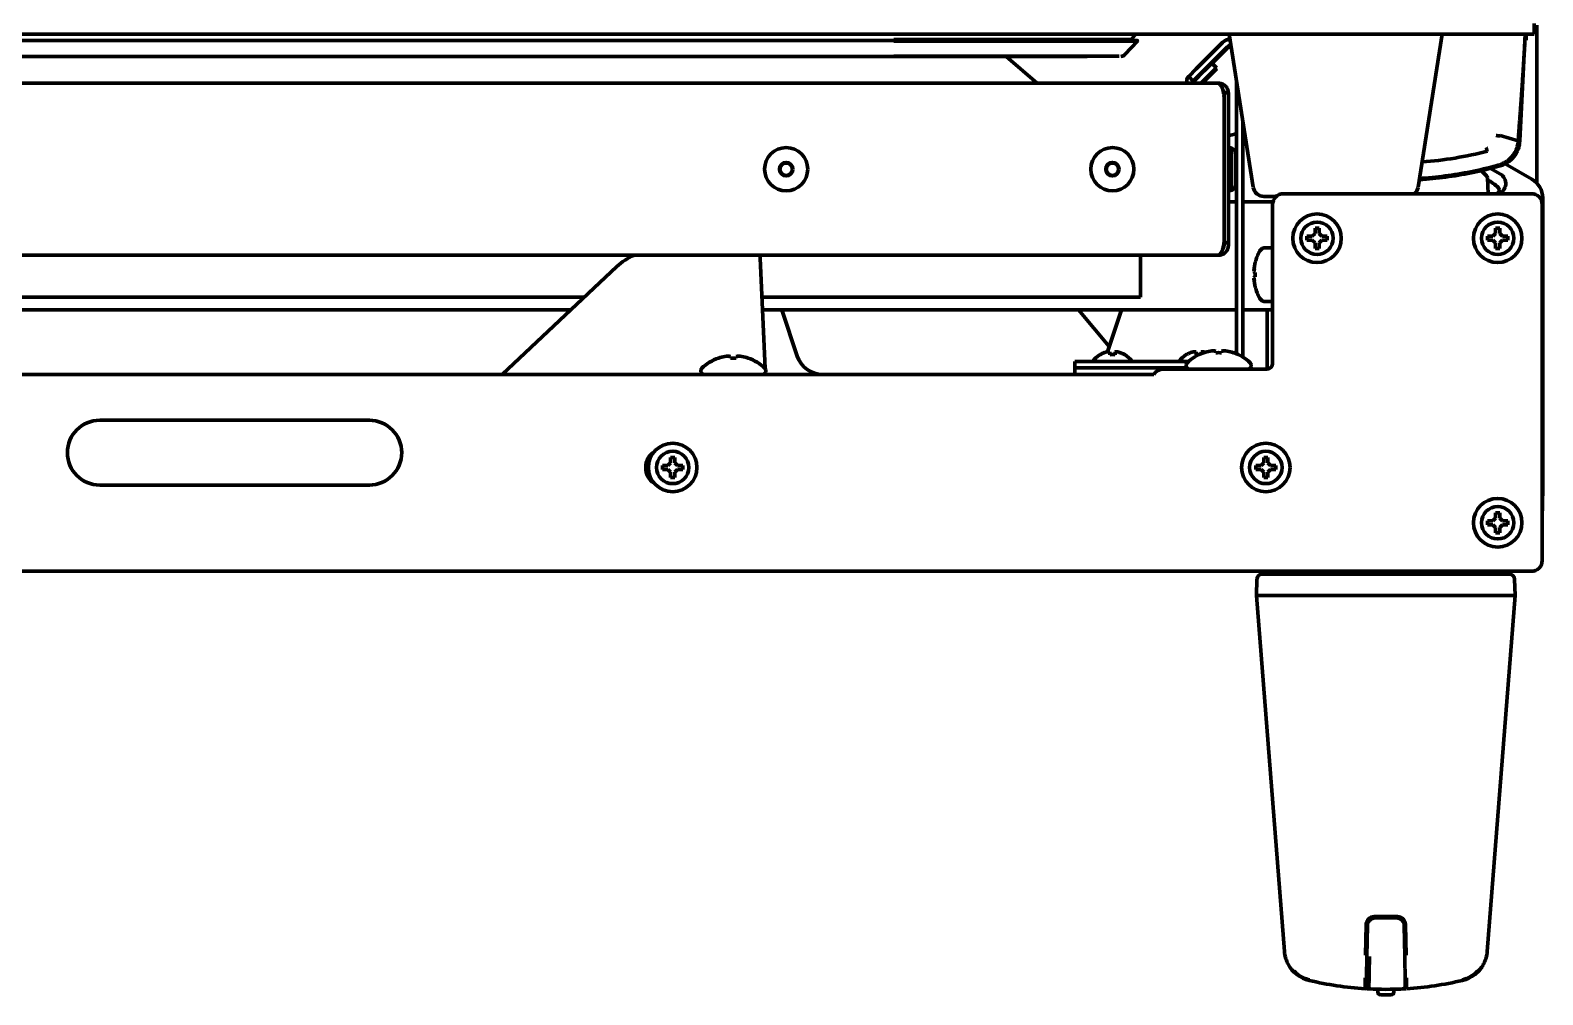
# Model space of a CAD drawing. Header units: inches. Extents: x 904 to 7172, y 213 to 5528.
# Drawn here: x 3408.7 to 3689.2, y 213.3 to 392.1 of the extents above; entities that cross this region are included whole.
import ezdxf

# ---------------------------------------------------------------- set-up
doc = ezdxf.new("R2010")
doc.units = ezdxf.units.IN

msp = doc.modelspace()

# ---------------------------------------------------------------- linework, layer by layer
at = {"linetype": 'Continuous', "lineweight": 70}
for p, q in [((3687.62, 391.34), (3687.62, 393.34)), ((3688.12, 393.04), (3688.12, 363.77)), ((2855.13, 391.34), (3687.62, 391.34)), ((3568.87, 390.21), (2917.37, 390.21)), ((3568.87, 390.35), (3612.94, 390.35)), ((3613.97, 390.21), (3568.87, 390.21)), ((3568.87, 390.04), (3614.04, 390.04)), ((3614.04, 390.04), (3611.73, 387.56)), ((3612.94, 390.35), (3612.9, 390.2)), ((3613.68, 391.34), (3612.94, 390.35)), ((3635.54, 362.96), (3631.04, 391.34)), ((3666.1, 362.96), (3670.59, 391.34)), ((3685.99, 391.34), (3684.96, 371.66)), ((3686.12, 391.34), (3686.12, 391.27)), ((3686.12, 391.27), (3686.12, 390.27)), ((2917.37, 387.24), (3568.87, 387.24)), ((3568.87, 387.29), (3610.67, 387.29)), ((3568.87, 387.24), (3604.74, 387.24)), ((3595.49, 382.26), (3589.74, 387.24)), ((3624.98, 384.93), (3629.86, 389.81)), ((3625.83, 384.08), (3630.71, 388.96)), ((3627.88, 385.93), (3630.71, 388.76)), ((3623.57, 383.52), (3624.98, 384.93)), ((3624.49, 382.6), (3626.43, 384.54)), ((3626.43, 384.54), (3627.85, 385.96)), ((3628.7, 385.11), (3627.28, 383.69)), ((3628.7, 384.91), (3627.28, 383.49)), ((3627.85, 385.96), (3628.7, 385.11)), ((3628.6, 385.01), (3628.7, 384.91)), ((3628.86, 382.26), (2860.38, 382.26)), ((3623.57, 383.52), (3624.42, 382.67)), ((3625.83, 384.08), (3624.42, 382.67)), ((3625.85, 382.26), (3627.28, 383.69)), ((3626.05, 382.26), (3627.28, 383.49)), ((3628.86, 382.26), (3628.94, 382.25)), ((3628.94, 382.25), (3629.06, 382.26)), ((3632.42, 382.67), (3632.42, 332.1)), ((3629.91, 380.96), (3629.91, 380.99)), ((3630.92, 380.46), (3630.12, 380.46)), ((3630.12, 379.82), (3630.12, 353.09)), ((3630.92, 380.46), (3630.92, 379.55)), ((3630.92, 379.55), (3630.92, 352.81)), ((3633.62, 375.09), (3633.62, 331.67)), ((3633.97, 372.87), (3633.62, 372.87)), ((3681.32, 372.54), (3684.66, 371.58)), ((3684.96, 371.65), (3684.95, 371.5)), ((3631.52, 366.32), (3631.52, 369.02)), ((3632.32, 366.32), (3632.32, 369.02)), ((3631.52, 363.62), (3631.52, 366.32)), ((3632.32, 363.62), (3632.32, 366.32)), ((3677.71, 366.18), (3678.82, 365.07)), ((3678.96, 364.74), (3679.12, 361.77)), ((3681.37, 365.41), (3679.53, 366.47)), ((3681.39, 367.02), (3681.62, 367.02)), ((3682.24, 367.33), (3687.22, 364.46)), ((3681.12, 362.27), (3681.12, 362.56)), ((3632.41, 360.27), (3630.92, 360.27)), ((3639.17, 360.27), (3633.61, 360.27)), ((3637.52, 361.27), (3639.49, 361.27)), ((3639.12, 359.77), (3639.12, 330.27)), ((3639.12, 330.27), (3639.12, 359.77)), ((3639.49, 361.27), (3639.8, 361.27)), ((3687.12, 361.77), (3641.12, 361.77)), ((3689.12, 293.77), (3689.12, 359.77)), ((3689.22, 308.17), (3689.22, 360.99)), ((3645.49, 353.14), (3645.49, 353.89)), ((3645.49, 353.89), (3646.49, 353.89)), ((3646.49, 353.89), (3646.99, 354.39)), ((3646.99, 354.39), (3646.99, 355.39)), ((3646.99, 355.39), (3647.74, 355.39)), ((3647.74, 355.39), (3647.74, 354.39)), ((3647.74, 354.39), (3648.24, 353.89)), ((3648.24, 353.89), (3649.24, 353.89)), ((3649.24, 353.89), (3649.24, 353.14)), ((3678.99, 353.14), (3678.99, 353.89)), ((3678.99, 353.89), (3679.99, 353.89)), ((3679.99, 353.89), (3680.49, 354.39)), ((3680.49, 354.39), (3680.49, 355.39)), ((3680.49, 355.39), (3681.24, 355.39)), ((3681.24, 355.39), (3681.24, 354.39)), ((3681.24, 354.39), (3681.74, 353.89)), ((3681.74, 353.89), (3682.74, 353.89)), ((3682.74, 353.89), (3682.74, 353.14)), ((3630.12, 353.07), (3630.12, 352.53)), ((3638.87, 351.77), (3637.82, 351.77)), ((3646.49, 353.14), (3645.49, 353.14)), ((3646.99, 352.64), (3646.49, 353.14)), ((3646.99, 351.64), (3646.99, 352.64)), ((3647.74, 351.64), (3646.99, 351.64)), ((3648.24, 353.14), (3647.74, 352.64)), ((3647.74, 352.64), (3647.74, 351.64)), ((3649.24, 353.14), (3648.24, 353.14)), ((3679.99, 353.14), (3678.99, 353.14)), ((3680.49, 352.64), (3679.99, 353.14)), ((3680.49, 351.64), (3680.49, 352.64)), ((3681.24, 351.64), (3680.49, 351.64)), ((3681.74, 353.14), (3681.24, 352.64)), ((3681.24, 352.64), (3681.24, 351.64)), ((3682.74, 353.14), (3681.74, 353.14)), ((2873.83, 350.38), (3628.86, 350.38)), ((3517.54, 348.28), (3496.26, 328.27)), ((3545.01, 329.37), (3544.12, 349.83)), ((3614.62, 350.38), (3614.62, 344.82)), ((3628.86, 350.38), (3628.94, 350.38)), ((3629.06, 350.38), (3628.9, 350.39)), ((3635.92, 349.07), (3635.91, 349.07)), ((3635.7, 347.54), (3635.67, 347.54)), ((3635.7, 345.99), (3635.67, 345.99)), ((3511.52, 342.62), (2976.73, 342.62)), ((3614.62, 342.62), (3544.42, 342.62)), ((3614.62, 344.82), (3614.62, 342.62)), ((3635.91, 344.47), (3635.92, 344.47)), ((3509, 340.27), (2979.23, 340.27)), ((3632.41, 340.27), (3544.53, 340.27)), ((3548.11, 340.27), (3550.98, 331.68)), ((3603.1, 340.27), (3608.84, 333.42)), ((3608.52, 332.47), (3611.13, 340.27)), ((3639.11, 340.27), (3633.61, 340.27)), ((3637.82, 341.77), (3638.87, 341.77)), ((3638.12, 340.27), (3638.12, 329.27)), ((3536.37, 331.29), (3536.37, 331.31)), ((3538.62, 331.29), (3538.62, 331.61)), ((3539.62, 331.61), (3539.62, 331.29)), ((3541.87, 331.29), (3541.87, 331.31)), ((3607.12, 331.91), (3607.12, 331.95)), ((3611.72, 331.95), (3611.72, 331.91)), ((3623.12, 331.91), (3623.12, 331.95)), ((3626.37, 332.29), (3626.37, 332.31)), ((3628.62, 332.29), (3628.62, 332.61)), ((3629.62, 332.61), (3629.62, 332.29)), ((3631.87, 332.29), (3631.87, 332.31)), ((3633.61, 331.48), (3633.62, 331.67)), ((3617.12, 328.27), (2877.82, 328.27)), ((3533.12, 329.06), (3533.12, 328.77)), ((3545.06, 328.27), (3545.05, 328.51)), ((3545.12, 328.77), (3545.12, 329.06)), ((3602.42, 329.47), (3602.42, 330.67)), ((3602.42, 330.67), (3606.42, 330.67)), ((3602.42, 328.27), (3602.42, 329.47)), ((3602.42, 329.47), (3606.42, 329.47)), ((3606.42, 329.47), (3602.42, 329.47)), ((3623.54, 330.67), (3606.42, 330.67)), ((3623.22, 329.47), (3606.42, 329.47)), ((3623.22, 329.47), (3606.42, 329.47)), ((3638.12, 329.27), (3618.85, 329.27)), ((3623.12, 330.06), (3623.12, 329.77)), ((3635.12, 329.77), (3635.12, 330.06)), ((3471.62, 319.77), (3421.62, 319.77)), ((3524.06, 313.65), (3524.34, 313.81)), ((3525.99, 310.64), (3525.99, 311.39)), ((3525.99, 311.39), (3526.99, 311.39)), ((3526.99, 311.39), (3527.49, 311.89)), ((3527.49, 311.89), (3527.49, 312.89)), ((3527.49, 312.89), (3528.24, 312.89)), ((3528.24, 312.89), (3528.24, 311.89)), ((3528.24, 311.89), (3528.74, 311.39)), ((3528.74, 311.39), (3529.74, 311.39)), ((3529.74, 311.39), (3529.74, 310.64)), ((3635.99, 310.64), (3635.99, 311.39)), ((3635.99, 311.39), (3636.99, 311.39)), ((3636.99, 311.39), (3637.49, 311.89)), ((3637.49, 311.89), (3637.49, 312.89)), ((3637.49, 312.89), (3638.24, 312.89)), ((3638.24, 312.89), (3638.24, 311.89)), ((3638.24, 311.89), (3638.74, 311.39)), ((3638.74, 311.39), (3639.74, 311.39)), ((3639.74, 311.39), (3639.74, 310.64)), ((3526.99, 310.64), (3525.99, 310.64)), ((3527.49, 310.14), (3526.99, 310.64)), ((3527.49, 309.14), (3527.49, 310.14)), ((3528.24, 309.14), (3527.49, 309.14)), ((3528.74, 310.64), (3528.24, 310.14)), ((3528.24, 310.14), (3528.24, 309.14)), ((3529.74, 310.64), (3528.74, 310.64)), ((3636.99, 310.64), (3635.99, 310.64)), ((3637.49, 310.14), (3636.99, 310.64)), ((3637.49, 309.14), (3637.49, 310.14)), ((3638.24, 309.14), (3637.49, 309.14)), ((3638.74, 310.64), (3638.24, 310.14)), ((3638.24, 310.14), (3638.24, 309.14)), ((3639.74, 310.64), (3638.74, 310.64)), ((3421.62, 307.77), (3471.62, 307.77)), ((3689.12, 300.52), (3689.2, 305.35)), ((3678.99, 300.39), (3678.99, 301.14)), ((3678.99, 301.14), (3679.99, 301.14)), ((3679.99, 300.39), (3678.99, 300.39)), ((3679.99, 301.14), (3680.49, 301.64)), ((3680.49, 299.89), (3679.99, 300.39)), ((3680.49, 301.64), (3680.49, 302.64)), ((3680.49, 302.64), (3681.24, 302.64)), ((3681.24, 302.64), (3681.24, 301.64)), ((3681.24, 301.64), (3681.74, 301.14)), ((3681.74, 300.39), (3681.24, 299.89)), ((3681.74, 301.14), (3682.74, 301.14)), ((3682.74, 300.39), (3681.74, 300.39)), ((3682.74, 301.14), (3682.74, 300.39)), ((3680.49, 298.89), (3680.49, 299.89)), ((3681.24, 298.89), (3680.49, 298.89)), ((3681.24, 299.89), (3681.24, 298.89)), ((2854.13, 291.77), (3687.12, 291.77)), ((3639.38, 291.77), (3639.38, 291.27)), ((3680.86, 291.27), (3680.86, 291.77)), ((3636.12, 287.27), (3636.23, 290.3)), ((3659.16, 291.27), (3661.08, 291.27)), ((3684.11, 287.27), (3684.01, 290.3)), ((3636.12, 287.27), (3641.32, 221.29)), ((3659.16, 287.27), (3661.08, 287.27)), ((3678.92, 221.29), (3684.11, 287.27)), ((3662.27, 227.77), (3657.97, 227.77)), ((3658.2, 227.52), (3662.04, 227.52)), ((3656.37, 220.59), (3656.47, 226.29)), ((3656.6, 220.36), (3656.7, 226.04)), ((3663.54, 226.04), (3663.64, 220.36)), ((3663.87, 220.6), (3663.77, 226.29)), ((3656.39, 220.66), (3656.4, 221.9)), ((3656.49, 222.02), (3656.63, 222.26)), ((3663.61, 222.26), (3663.74, 222.02)), ((3663.85, 220.67), (3663.84, 221.9)), ((3663.63, 220.77), (3663.85, 220.77)), ((3656.32, 218.02), (3656.56, 218.02)), ((3658.62, 214.04), (3658.62, 213.78)), ((3661.62, 213.78), (3661.62, 214.04))]:
    msp.add_line(p, q, dxfattribs=at)
for centre, radius in [((3548.92, 366.32), 4), ((3609.42, 366.32), 4), ((3548.92, 366.32), 1.25), ((3548.92, 366.32), 1.15), ((3609.42, 366.32), 1.25), ((3609.42, 366.32), 1.15), ((3647.37, 353.52), 4.5), ((3647.37, 353.52), 3), ((3680.87, 353.52), 4.5), ((3680.87, 353.52), 3), ((3527.87, 311.02), 4.5), ((3637.87, 311.02), 4.5), ((3527.87, 311.02), 3), ((3637.87, 311.02), 3), ((3680.87, 300.77), 4.5), ((3680.87, 300.77), 3)]:
    msp.add_circle(centre, radius, dxfattribs=at)
for centre, radius, start, end in [((3613.97, 390.11), 0.1, 317, 89.999), ((3631.42, 388.25), 2.2, 96.0398, 135), ((3611, 388.24), 1, 270.0004, 317), ((3631.42, 388.25), 1, 92.4771, 135), ((3631.42, 388.05), 1, 90.6694, 135), ((3624.45, 382.63), 1.25, 135, 197.4909), ((3624.45, 382.43), 1.25, 175.4128, 188.0803), ((3624.45, 382.63), 0.05, 135, 315), ((3631.12, 370.11), 0.2, 84.7841, 180), ((3631.02, 369.02), 1.3, 0, 84.7841), ((3630.22, 369.02), 1.3, 0, 57.42), ((3678.46, 364.72), 0.5, 3, 45), ((3630.22, 363.62), 1.3, 302.58, 0), ((3631.12, 362.52), 0.2, 180, 275.2159), ((3631.02, 363.62), 1.3, 275.2159, 0), ((3637.52, 363.27), 2, 189, 270), ((3664.12, 363.27), 2, 311.4087, 351), ((3675.12, 356.82), 8.45, 46.2253, 62.7756), ((3680.62, 362.27), 0.5, 270, 0), ((3680.62, 362.56), 0.5, 0, 46.2253), ((3641.12, 359.77), 2, 90, 180), ((3687.12, 359.77), 2, 0, 90), ((3626.12, 353.09), 4, 346.8963, 0), ((3644.7, 346.77), 9.08, 151.3979, 165.3324), ((3637.82, 350.52), 1.25, 90, 151.3979), ((3638.87, 351.52), 0.25, 0, 90), ((3525.07, 340.27), 11, 113.1931, 133.243), ((3542.62, 349.77), 1.5, 2.5, 24.0387), ((3644.7, 346.77), 8.79, 177.391, 182.609), ((3644.7, 346.77), 9.08, 194.6676, 208.6021), ((3637.82, 343.02), 1.25, 208.6021, 270), ((3638.87, 342.02), 0.25, 270, 0), ((3539.12, 323.32), 8.45, 108.9925, 133.7747), ((3539.12, 323.32), 8.44, 100.6622, 109.0271), ((3539.12, 323.32), 7.99, 86.4122, 93.5878), ((3539.12, 323.32), 8.44, 70.9729, 79.3378), ((3539.12, 323.32), 8.45, 46.2253, 71.0075), ((3555.72, 333.27), 5, 198.4841, 270), ((3609.62, 327.85), 4.8, 121.3727, 144.0199), ((3609.22, 327.85), 4.8, 35.9801, 58.6273), ((3625.62, 327.85), 4.8, 121.3727, 144.0199), ((3629.12, 324.32), 8.45, 108.9925, 133.7747), ((3629.12, 324.32), 8.44, 100.6622, 109.0271), ((3629.12, 324.32), 7.99, 86.4122, 93.5878), ((3629.12, 324.32), 8.44, 70.9729, 79.3378), ((3629.12, 324.32), 8.45, 46.2253, 71.0075), ((3533.62, 329.06), 0.5, 133.7747, 180), ((3533.62, 328.77), 0.5, 180, 270), ((3544.62, 328.77), 0.5, 270, 0), ((3544.62, 329.06), 0.5, 0, 46.2253), ((3618.85, 327.27), 2, 90, 150), ((3623.62, 330.06), 0.5, 133.7747, 180), ((3623.62, 329.77), 0.5, 180, 270), ((3634.62, 329.77), 0.5, 270, 0), ((3634.62, 330.06), 0.5, 0, 46.2253), ((3638.12, 330.27), 1, 270, 0), ((3421.62, 313.77), 6, 90, 270), ((3471.62, 313.77), 6, 270, 90), ((3526.37, 311.02), 3.5, 123.2072, 236.5397), ((3527.87, 311.02), 4.74, 150.636, 157.6805), ((3687.12, 293.77), 2, 270, 0), ((3637.23, 290.27), 1, 90, 178), ((3683.01, 290.27), 1, 2, 90), ((3657.97, 226.27), 1.5, 90, 179), ((3658.2, 226.02), 1.5, 90, 179), ((3662.04, 226.02), 1.5, 1, 90), ((3662.27, 226.27), 1.5, 1, 90), ((3656.06, 222.27), 0.5, 311.5858, 330), ((3664.18, 222.27), 0.5, 210, 228.4142), ((3647.3, 221.76), 6, 207.9207, 256.692), ((3672.94, 221.76), 6, 283.308, 332.0792), ((3647.3, 221.76), 5.88, 224.8126, 256.692), ((3672.94, 221.76), 5.88, 283.308, 315.1874), ((3660.12, 275.97), 61.7, 256.692, 266.4146), ((3660.12, 275.97), 61.7, 266.3066, 268.3989), ((3657, 214.85), 0.5, 179, 266.9974), ((3660.12, 274.27), 60, 266.9974, 273.0026), ((3658.37, 214.04), 0.25, 0, 88.3356), ((3659.12, 213.78), 0.5, 180, 269.0529), ((3660.12, 274.27), 61, 269.0529, 270.9471), ((3661.12, 213.78), 0.5, 270.9471, 0), ((3661.87, 214.04), 0.25, 91.6644, 180), ((3660.12, 275.97), 61.7, 271.6011, 273.4397), ((3663.24, 214.85), 0.5, 273.0026, 1), ((3660.12, 275.97), 61.7, 273.5854, 283.308)]:
    msp.add_arc(centre, radius, start, end, dxfattribs=at)
for centre, major_axis, ratio, start_param, end_param in [((3633.01, 366.87), (-4.24, 4.24), 0.999695, 5.59715, 5.85449), ((3662.12, 432.8), (65.79, 0), 0.992546, 4.784245, 4.971536), ((3680.37, 363.68), (-1.74, 1), 0.996361, 2.402653, 4.712389), ((3680.98, 367.89), (0.273, -0.962), 0.032949, 5.615221, 6.283185), ((3685.22, 360.99), (3.46, 2), 0.999797, 5.759674, 6.806696), ((3644.7, 346.85), (-9.06, 0), 0.993151, 6.033606, 6.20583), ((3644.7, 347.05), (-9.08, 0), 0.544639, 6.109906, 6.183079), ((3644.7, 346.59), (9.08, 0), 0.838671, 2.968314, 3.041486), ((3644.7, 347.43), (-9.06, 0), 0.116841, 0.077355, 0.249579), ((3644.7, 346.11), (9.06, 0), 0.116841, 2.892014, 3.064238), ((3644.7, 346.95), (-9.08, 0), 0.838671, 0.100106, 0.173279), ((3644.7, 346.49), (9.08, 0), 0.544639, 3.241699, 3.314872), ((3644.7, 346.69), (9.06, 0), 0.993151, 3.218948, 3.391172), ((3538.09, 323.32), (0, -8.32), 0.707107, 3.051363, 3.231822), ((3540.15, 323.32), (0, 8.32), 0.707107, 6.192956, 6.373415), ((3628.09, 324.32), (0, -8.32), 0.707107, 3.051363, 3.231822), ((3630.15, 324.32), (0, 8.32), 0.707107, 6.192956, 6.373415), ((3689.15, 308.17), (0, 4), 0.017455, 3.926991, 4.712389)]:
    msp.add_ellipse(centre, major_axis=major_axis, ratio=ratio, start_param=start_param, end_param=end_param, dxfattribs=at)
for points, knots in [([(3685.97, 390.97), (3685.96, 390.9), (3685.95, 390.69), (3685.93, 390.33), (3685.91, 389.91), (3685.88, 389.48), (3685.86, 389.06), (3685.84, 388.64), (3685.81, 388.21), (3685.79, 387.79), (3685.76, 387.37), (3685.73, 386.95), (3685.71, 386.53), (3685.68, 386.11), (3685.66, 385.69), (3685.63, 385.27), (3685.6, 384.86), (3685.58, 384.44), (3685.55, 384.02), (3685.52, 383.61), (3685.49, 383.19), (3685.47, 382.78), (3685.44, 382.32), (3685.4, 381.81), (3685.36, 381.24), (3685.32, 380.65), (3685.28, 380.05), (3685.24, 379.43), (3685.19, 378.79), (3685.14, 378.14), (3685.1, 377.47), (3685.05, 376.79), (3685, 376.1), (3684.95, 375.38), (3684.89, 374.65), (3684.84, 373.91), (3684.78, 373.15), (3684.73, 372.37), (3684.69, 371.85), (3684.67, 371.58)], [0, 0, 0, 0, 0.010568, 0.032543, 0.054482, 0.076384, 0.09825, 0.12008, 0.141874, 0.163632, 0.185353, 0.207039, 0.228688, 0.250301, 0.271878, 0.293419, 0.314923, 0.336392, 0.357824, 0.37922, 0.40058, 0.421904, 0.443192, 0.471856, 0.501338, 0.531639, 0.562758, 0.594695, 0.62745, 0.661023, 0.695414, 0.730624, 0.766651, 0.803497, 0.841161, 0.879644, 0.918944, 0.959063, 1, 1, 1, 1]), ([(3630.01, 380.46), (3630.01, 380.46), (3630.01, 380.48), (3630.01, 380.5), (3630, 380.52), (3630, 380.54), (3630, 380.57), (3629.99, 380.59), (3629.99, 380.61), (3629.98, 380.63), (3629.98, 380.65), (3629.98, 380.67), (3629.97, 380.7), (3629.97, 380.72), (3629.96, 380.74), (3629.96, 380.76), (3629.95, 380.78), (3629.95, 380.8), (3629.94, 380.82), (3629.94, 380.84), (3629.93, 380.87), (3629.93, 380.89), (3629.92, 380.91), (3629.92, 380.93), (3629.91, 380.95), (3629.91, 380.97), (3629.9, 380.99), (3629.9, 381.01), (3629.89, 381.03), (3629.89, 381.05), (3629.88, 381.07), (3629.88, 381.09), (3629.86, 381.16), (3629.82, 381.28), (3629.77, 381.42), (3629.72, 381.56), (3629.66, 381.69), (3629.59, 381.81), (3629.52, 381.91), (3629.44, 382.01), (3629.38, 382.07), (3629.33, 382.1), (3629.31, 382.12), (3629.28, 382.14), (3629.26, 382.15), (3629.23, 382.17), (3629.21, 382.18), (3629.18, 382.19), (3629.16, 382.2), (3629.13, 382.21), (3629.11, 382.22), (3629.08, 382.23), (3629.05, 382.24), (3629.03, 382.24), (3629, 382.25), (3628.97, 382.25), (3628.96, 382.25), (3628.95, 382.25)], [0, 0, 0, 0, 0.007484, 0.014972, 0.022464, 0.029959, 0.037458, 0.044961, 0.052467, 0.059978, 0.067492, 0.075011, 0.082534, 0.09006, 0.097592, 0.105127, 0.112667, 0.120211, 0.12776, 0.135313, 0.142871, 0.150434, 0.158001, 0.165574, 0.173151, 0.180733, 0.188321, 0.195913, 0.20351, 0.211113, 0.218721, 0.226335, 0.233954, 0.295902, 0.356772, 0.416603, 0.475435, 0.53847, 0.601717, 0.665229, 0.729059, 0.746829, 0.764482, 0.782018, 0.79944, 0.816747, 0.833943, 0.851027, 0.868001, 0.884866, 0.901624, 0.918277, 0.934825, 0.951269, 0.967612, 0.983856, 1, 1, 1, 1]), ([(3629.06, 382.26), (3629.09, 382.26), (3629.12, 382.26), (3629.17, 382.26), (3629.2, 382.26), (3629.23, 382.25)], [0, 0, 0, 0, 0.5, 0.5, 1, 1, 1, 1]), ([(3629.23, 382.25), (3629.24, 382.25), (3629.25, 382.25), (3629.27, 382.25), (3629.29, 382.25), (3629.31, 382.25), (3629.33, 382.24), (3629.35, 382.24), (3629.38, 382.24), (3629.4, 382.24), (3629.42, 382.23), (3629.44, 382.23), (3629.46, 382.22), (3629.48, 382.22), (3629.5, 382.22), (3629.53, 382.21), (3629.55, 382.21), (3629.57, 382.2), (3629.59, 382.19), (3629.61, 382.19), (3629.63, 382.18), (3629.66, 382.18), (3629.68, 382.17), (3629.7, 382.16), (3629.72, 382.15), (3629.74, 382.15), (3629.76, 382.14), (3629.79, 382.13), (3629.81, 382.12), (3629.83, 382.11), (3629.85, 382.1), (3629.87, 382.09), (3629.89, 382.08), (3629.91, 382.07), (3629.94, 382.06), (3629.96, 382.05), (3629.98, 382.04), (3630, 382.03), (3630.02, 382.01), (3630.04, 382), (3630.06, 381.99), (3630.08, 381.98), (3630.1, 381.96), (3630.12, 381.95), (3630.14, 381.94), (3630.16, 381.92), (3630.19, 381.91), (3630.21, 381.89), (3630.23, 381.88), (3630.25, 381.86), (3630.26, 381.84), (3630.28, 381.83), (3630.3, 381.81), (3630.32, 381.79), (3630.34, 381.78), (3630.36, 381.76), (3630.38, 381.74), (3630.4, 381.72), (3630.42, 381.7), (3630.44, 381.68), (3630.46, 381.66), (3630.48, 381.63), (3630.51, 381.6), (3630.53, 381.57), (3630.55, 381.54), (3630.58, 381.51), (3630.6, 381.48), (3630.62, 381.45), (3630.64, 381.42), (3630.66, 381.39), (3630.68, 381.36), (3630.7, 381.32), (3630.71, 381.29), (3630.73, 381.25), (3630.75, 381.22), (3630.76, 381.19), (3630.78, 381.15), (3630.79, 381.11), (3630.81, 381.08), (3630.82, 381.04), (3630.83, 381), (3630.84, 380.97), (3630.86, 380.93), (3630.87, 380.89), (3630.87, 380.85), (3630.88, 380.81), (3630.89, 380.78), (3630.9, 380.74), (3630.9, 380.7), (3630.91, 380.66), (3630.91, 380.62), (3630.91, 380.58), (3630.92, 380.54), (3630.92, 380.5), (3630.92, 380.47), (3630.92, 380.46)], [0, 0, 0, 0, 0.00864, 0.01729, 0.02595, 0.034622, 0.043304, 0.051998, 0.060703, 0.069419, 0.078148, 0.086888, 0.095641, 0.104406, 0.113184, 0.121974, 0.130778, 0.139594, 0.148424, 0.157268, 0.166125, 0.174996, 0.183882, 0.192781, 0.201696, 0.210624, 0.219568, 0.228527, 0.237501, 0.24649, 0.255496, 0.264516, 0.273553, 0.282606, 0.291675, 0.300761, 0.309863, 0.318983, 0.328119, 0.337273, 0.346443, 0.355632, 0.364838, 0.374062, 0.383304, 0.392564, 0.401842, 0.41114, 0.420455, 0.42979, 0.439144, 0.448516, 0.457909, 0.46732, 0.476752, 0.486203, 0.495674, 0.505165, 0.514677, 0.524209, 0.537545, 0.550891, 0.564248, 0.577616, 0.590997, 0.604389, 0.617794, 0.631212, 0.644644, 0.658089, 0.671549, 0.685024, 0.698514, 0.71202, 0.725542, 0.73908, 0.752635, 0.766208, 0.779798, 0.793407, 0.807034, 0.820681, 0.834346, 0.848032, 0.861738, 0.875464, 0.889212, 0.902981, 0.916772, 0.930585, 0.944421, 0.95828, 0.972163, 0.986069, 1, 1, 1, 1]), ([(3630.12, 380.46), (3630.12, 380.47), (3630.12, 380.49), (3630.12, 380.52), (3630.11, 380.55), (3630.11, 380.57), (3630.11, 380.6), (3630.1, 380.63), (3630.1, 380.66), (3630.09, 380.69), (3630.08, 380.72), (3630.08, 380.74), (3630.07, 380.77), (3630.06, 380.8), (3630.05, 380.83), (3630.04, 380.85), (3630.03, 380.88), (3630.01, 380.9), (3630, 380.93), (3629.99, 380.95), (3629.97, 380.97), (3629.96, 381), (3629.94, 381.02), (3629.93, 381.04), (3629.91, 381.06), (3629.9, 381.08), (3629.89, 381.09), (3629.89, 381.09)], [0, 0, 0, 0, 0.040737, 0.081457, 0.122164, 0.162864, 0.203564, 0.244267, 0.28498, 0.325708, 0.366457, 0.407232, 0.448039, 0.488883, 0.52977, 0.570704, 0.611692, 0.652739, 0.69385, 0.735031, 0.776286, 0.817622, 0.859043, 0.900555, 0.942162, 0.983871, 1, 1, 1, 1]), ([(3678.74, 370.3), (3678.75, 370.27), (3678.76, 370.24), (3678.77, 370.2), (3678.77, 370.18), (3678.78, 370.15), (3678.78, 370.13), (3678.81, 370.06), (3678.82, 370), (3678.85, 369.89), (3678.88, 369.79), (3678.91, 369.7), (3678.92, 369.66)], [0, 0, 0, 0, 0.125, 0.125, 0.1875, 0.1875, 0.25, 0.25, 0.5, 0.5, 0.75, 1, 1, 1, 1]), ([(3681.32, 372.54), (3681.27, 372.53), (3681.22, 372.53), (3681.14, 372.53), (3681.1, 372.53), (3681.05, 372.53), (3681.02, 372.53), (3681.01, 372.53), (3680.93, 372.53), (3680.87, 372.53), (3680.77, 372.54), (3680.73, 372.54), (3680.68, 372.54), (3680.66, 372.54), (3680.65, 372.54), (3680.64, 372.54), (3680.63, 372.54), (3680.62, 372.55), (3680.61, 372.55)], [0, 0, 0, 0, 0.25, 0.25, 0.375, 0.4375, 0.4375, 0.5, 0.5, 0.75, 0.75, 0.875, 0.9375, 0.9375, 0.953125, 0.953125, 0.96875, 1, 1, 1, 1]), ([(3684.65, 371.41), (3684.65, 371.35), (3684.64, 371.29), (3684.63, 371.17), (3684.62, 371.11), (3684.59, 370.93), (3684.57, 370.81), (3684.49, 370.46), (3684.42, 370.24), (3684.32, 369.99), (3684.31, 369.96), (3684.28, 369.9), (3684.27, 369.87), (3684.23, 369.79), (3684.21, 369.74), (3684.13, 369.57), (3684.08, 369.47), (3683.9, 369.16), (3683.76, 368.96), (3683.54, 368.68), (3683.46, 368.59), (3683.34, 368.46), (3683.3, 368.42), (3683.24, 368.35), (3683.21, 368.33), (3683.17, 368.29), (3683.15, 368.27), (3682.95, 368.08), (3682.76, 367.93), (3682.46, 367.73), (3682.36, 367.66), (3682.21, 367.57), (3682.15, 367.54), (3682.05, 367.49), (3681.99, 367.46), (3681.72, 367.33), (3681.5, 367.24), (3681.26, 367.16)], [0, 0, 0, 0, 0.03125, 0.03125, 0.0625, 0.0625, 0.125, 0.125, 0.25, 0.25, 0.265625, 0.265625, 0.28125, 0.28125, 0.3125, 0.3125, 0.375, 0.375, 0.5, 0.5, 0.5625, 0.5625, 0.59375, 0.59375, 0.609375, 0.609375, 0.625, 0.625, 0.75, 0.75, 0.8125, 0.8125, 0.84375, 0.84375, 0.875, 0.875, 1, 1, 1, 1]), ([(3684.95, 371.5), (3684.95, 371.44), (3684.94, 371.37), (3684.93, 371.24), (3684.92, 371.18), (3684.9, 370.99), (3684.88, 370.86), (3684.8, 370.49), (3684.73, 370.24), (3684.62, 369.97), (3684.61, 369.94), (3684.59, 369.88), (3684.58, 369.85), (3684.54, 369.76), (3684.51, 369.7), (3684.43, 369.52), (3684.37, 369.41), (3684.18, 369.07), (3684.04, 368.86), (3683.8, 368.56), (3683.72, 368.46), (3683.58, 368.32), (3683.54, 368.27), (3683.47, 368.2), (3683.45, 368.18), (3683.4, 368.14), (3683.38, 368.11), (3683.16, 367.92), (3682.96, 367.76), (3682.64, 367.54), (3682.52, 367.47), (3682.38, 367.39), (3682.35, 367.37), (3682.3, 367.34), (3682.21, 367.3), (3682.12, 367.26), (3681.83, 367.12), (3681.58, 367.03), (3681.33, 366.96)], [0, 0, 0, 0, 0.03125, 0.03125, 0.0625, 0.0625, 0.125, 0.125, 0.25, 0.25, 0.265625, 0.265625, 0.28125, 0.28125, 0.3125, 0.3125, 0.375, 0.375, 0.5, 0.5, 0.5625, 0.5625, 0.59375, 0.59375, 0.609375, 0.609375, 0.625, 0.625, 0.75, 0.75, 0.8125, 0.8125, 0.828125, 0.828125, 0.84375, 0.875, 0.875, 1, 1, 1, 1]), ([(3684.66, 371.49), (3684.71, 371.5), (3684.75, 371.52), (3684.82, 371.54), (3684.86, 371.56), (3684.91, 371.58), (3684.93, 371.6), (3684.95, 371.63), (3684.96, 371.64), (3684.96, 371.66)], [0, 0, 0, 0, 0.25, 0.25, 0.5, 0.5, 0.75, 0.75, 1, 1, 1, 1]), ([(3684.66, 371.49), (3684.66, 371.5), (3684.66, 371.52), (3684.66, 371.53), (3684.66, 371.55), (3684.67, 371.56), (3684.67, 371.57), (3684.67, 371.58), (3684.66, 371.58), (3684.66, 371.58)], [0, 0, 0, 0, 0.237746, 0.498959, 0.599315, 0.699436, 0.799484, 0.899619, 1, 1, 1, 1]), ([(3681.25, 366.93), (3679.69, 366.49), (3678.12, 366.1), (3674.96, 365.44), (3671.79, 364.88), (3668.59, 364.55), (3666.78, 364.42), (3666.57, 364.41), (3666.37, 364.4)], [0, 0, 0, 0, 0.319706, 0.319706, 0.639412, 0.959118, 0.959118, 1, 1, 1, 1]), ([(3681.17, 367.13), (3679.61, 366.69), (3678.04, 366.3), (3674.89, 365.64), (3671.73, 365.09), (3668.53, 364.76), (3666.75, 364.63), (3666.57, 364.62), (3666.4, 364.61)], [0, 0, 0, 0, 0.32153, 0.32153, 0.643061, 0.964591, 0.964591, 1, 1, 1, 1]), ([(3681.33, 366.96), (3681.32, 366.95), (3681.3, 366.95), (3681.28, 366.94), (3681.26, 366.94), (3681.25, 366.93)], [0, 0, 0, 0, 0.481104, 0.481104, 1, 1, 1, 1]), ([(3628.95, 350.38), (3628.95, 350.38), (3628.96, 350.38), (3628.98, 350.39), (3628.99, 350.39), (3629, 350.39), (3629.02, 350.39), (3629.03, 350.39), (3629.04, 350.4), (3629.06, 350.4), (3629.07, 350.4), (3629.09, 350.41), (3629.1, 350.41), (3629.11, 350.41), (3629.13, 350.42), (3629.14, 350.42), (3629.15, 350.43), (3629.17, 350.43), (3629.18, 350.44), (3629.19, 350.45), (3629.2, 350.45), (3629.22, 350.46), (3629.23, 350.47), (3629.24, 350.47), (3629.26, 350.48), (3629.27, 350.49), (3629.28, 350.5), (3629.29, 350.5), (3629.31, 350.51), (3629.32, 350.52), (3629.33, 350.53), (3629.34, 350.54), (3629.38, 350.57), (3629.44, 350.63), (3629.52, 350.72), (3629.59, 350.83), (3629.66, 350.95), (3629.72, 351.07), (3629.77, 351.21), (3629.82, 351.36), (3629.86, 351.48), (3629.88, 351.56), (3629.89, 351.6), (3629.9, 351.64), (3629.91, 351.68), (3629.92, 351.72), (3629.93, 351.76), (3629.94, 351.8), (3629.95, 351.84), (3629.96, 351.89), (3629.97, 351.93), (3629.98, 351.97), (3629.98, 352.01), (3629.99, 352.05), (3630, 352.09), (3630.01, 352.14), (3630.01, 352.16), (3630.01, 352.18)], [0, 0, 0, 0, 0.008318, 0.016663, 0.025033, 0.033431, 0.041855, 0.050306, 0.058784, 0.067289, 0.075822, 0.084383, 0.092972, 0.101589, 0.110234, 0.118908, 0.12761, 0.136341, 0.145102, 0.153891, 0.16271, 0.171559, 0.180437, 0.189346, 0.198284, 0.207253, 0.216253, 0.225283, 0.234343, 0.243435, 0.252558, 0.261712, 0.270898, 0.334721, 0.398233, 0.461488, 0.524538, 0.583363, 0.643194, 0.704072, 0.766035, 0.780791, 0.795527, 0.810243, 0.82494, 0.839619, 0.85428, 0.868923, 0.883549, 0.898159, 0.912752, 0.92733, 0.941892, 0.95644, 0.970973, 0.985493, 1, 1, 1, 1]), ([(3630.92, 352.18), (3630.92, 352.17), (3630.92, 352.16), (3630.92, 352.14), (3630.92, 352.11), (3630.92, 352.09), (3630.92, 352.07), (3630.91, 352.05), (3630.91, 352.03), (3630.91, 352.01), (3630.91, 351.99), (3630.91, 351.97), (3630.9, 351.95), (3630.9, 351.92), (3630.9, 351.9), (3630.89, 351.88), (3630.89, 351.86), (3630.89, 351.84), (3630.88, 351.82), (3630.88, 351.8), (3630.87, 351.78), (3630.87, 351.76), (3630.86, 351.74), (3630.86, 351.72), (3630.85, 351.7), (3630.85, 351.68), (3630.84, 351.66), (3630.84, 351.64), (3630.83, 351.62), (3630.82, 351.6), (3630.82, 351.58), (3630.81, 351.56), (3630.8, 351.54), (3630.79, 351.52), (3630.79, 351.5), (3630.78, 351.48), (3630.77, 351.47), (3630.76, 351.45), (3630.75, 351.43), (3630.75, 351.41), (3630.74, 351.39), (3630.73, 351.37), (3630.72, 351.36), (3630.71, 351.34), (3630.7, 351.32), (3630.69, 351.3), (3630.68, 351.28), (3630.67, 351.27), (3630.66, 351.25), (3630.65, 351.23), (3630.64, 351.22), (3630.63, 351.2), (3630.62, 351.18), (3630.61, 351.17), (3630.6, 351.15), (3630.58, 351.13), (3630.57, 351.12), (3630.56, 351.1), (3630.55, 351.09), (3630.54, 351.07), (3630.52, 351.05), (3630.51, 351.04), (3630.5, 351.02), (3630.49, 351.01), (3630.47, 350.99), (3630.46, 350.98), (3630.45, 350.96), (3630.43, 350.94), (3630.4, 350.92), (3630.37, 350.88), (3630.33, 350.85), (3630.29, 350.82), (3630.26, 350.79), (3630.22, 350.76), (3630.18, 350.73), (3630.15, 350.7), (3630.11, 350.67), (3630.07, 350.65), (3630.03, 350.63), (3629.99, 350.6), (3629.95, 350.58), (3629.91, 350.56), (3629.87, 350.54), (3629.83, 350.53), (3629.79, 350.51), (3629.75, 350.49), (3629.71, 350.48), (3629.67, 350.46), (3629.63, 350.45), (3629.59, 350.44), (3629.55, 350.43), (3629.51, 350.42), (3629.47, 350.41), (3629.43, 350.41), (3629.39, 350.4), (3629.35, 350.39), (3629.31, 350.39), (3629.27, 350.38), (3629.24, 350.38), (3629.23, 350.38)], [0, 0, 0, 0, 0.007389, 0.014772, 0.022148, 0.029517, 0.036879, 0.044235, 0.051584, 0.058927, 0.066263, 0.073593, 0.080917, 0.088234, 0.095545, 0.102851, 0.11015, 0.117443, 0.12473, 0.132011, 0.139286, 0.146556, 0.15382, 0.161078, 0.16833, 0.175578, 0.182819, 0.190055, 0.197286, 0.204512, 0.211732, 0.218948, 0.226158, 0.233363, 0.240563, 0.247758, 0.254949, 0.262134, 0.269315, 0.276492, 0.283663, 0.29083, 0.297993, 0.305151, 0.312305, 0.319455, 0.326601, 0.333742, 0.340879, 0.348012, 0.355142, 0.362267, 0.369389, 0.376507, 0.383621, 0.390731, 0.397838, 0.404942, 0.412042, 0.419138, 0.426232, 0.433322, 0.440409, 0.447493, 0.454573, 0.461651, 0.468726, 0.475798, 0.493613, 0.511357, 0.529031, 0.546636, 0.564173, 0.581643, 0.599048, 0.616388, 0.633665, 0.650879, 0.668031, 0.685123, 0.702157, 0.719132, 0.73605, 0.752913, 0.769721, 0.786476, 0.803179, 0.819831, 0.836433, 0.852987, 0.869493, 0.885954, 0.90237, 0.918742, 0.935073, 0.951363, 0.967613, 0.983825, 1, 1, 1, 1]), ([(3629.89, 351.54), (3629.89, 351.54), (3629.9, 351.55), (3629.9, 351.56), (3629.91, 351.57), (3629.92, 351.58), (3629.93, 351.59), (3629.94, 351.6), (3629.94, 351.62), (3629.95, 351.63), (3629.96, 351.64), (3629.97, 351.65), (3629.97, 351.66), (3629.98, 351.67), (3629.99, 351.68), (3629.99, 351.7), (3630, 351.71), (3630.01, 351.72), (3630.01, 351.73), (3630.02, 351.75), (3630.03, 351.76), (3630.03, 351.77), (3630.04, 351.78), (3630.04, 351.8), (3630.05, 351.81), (3630.05, 351.82), (3630.06, 351.84), (3630.06, 351.85), (3630.07, 351.86), (3630.07, 351.88), (3630.08, 351.89), (3630.08, 351.9), (3630.08, 351.92), (3630.09, 351.93), (3630.09, 351.95), (3630.09, 351.96), (3630.1, 351.97), (3630.1, 351.99), (3630.1, 352), (3630.11, 352.02), (3630.11, 352.03), (3630.11, 352.05), (3630.11, 352.06), (3630.11, 352.08), (3630.11, 352.09), (3630.12, 352.1), (3630.12, 352.12), (3630.12, 352.13), (3630.12, 352.15), (3630.12, 352.16), (3630.12, 352.17), (3630.12, 352.18)], [0, 0, 0, 0, 0.016179, 0.037049, 0.057892, 0.07871, 0.099503, 0.120273, 0.141018, 0.161741, 0.182442, 0.203122, 0.22378, 0.244419, 0.265037, 0.285637, 0.306219, 0.326783, 0.347331, 0.367862, 0.388378, 0.408878, 0.429365, 0.449838, 0.470299, 0.490747, 0.511183, 0.531609, 0.552025, 0.572431, 0.592829, 0.613219, 0.633601, 0.653976, 0.674346, 0.69471, 0.715069, 0.735425, 0.755777, 0.776127, 0.796474, 0.816821, 0.837167, 0.857513, 0.877861, 0.898209, 0.91856, 0.938914, 0.959271, 0.979633, 1, 1, 1, 1]), ([(3629.06, 350.38), (3629.09, 350.38), (3629.11, 350.38), (3629.17, 350.38), (3629.2, 350.38), (3629.23, 350.38)], [0, 0, 0, 0, 0.5, 0.5, 1, 1, 1, 1]), ([(3608.92, 331.91), (3608.92, 332.04), (3608.92, 332.15), (3608.92, 332.28), (3608.92, 332.32), (3608.92, 332.4), (3608.92, 332.43), (3608.92, 332.46)], [0, 0, 0, 0, 0.5, 0.5, 0.75, 0.75, 1, 1, 1, 1]), ([(3611.72, 331.91), (3611.52, 332.04), (3611.31, 332.15), (3610.98, 332.28), (3610.87, 332.32), (3610.65, 332.4), (3610.53, 332.43), (3610.42, 332.46)], [0, 0, 0, 0, 0.5, 0.5, 0.75, 0.75, 1, 1, 1, 1]), ([(3624.92, 331.91), (3624.92, 332.04), (3624.92, 332.15), (3624.92, 332.28), (3624.92, 332.32), (3624.92, 332.4), (3624.92, 332.43), (3624.92, 332.46)], [0, 0, 0, 0, 0.5, 0.5, 0.75, 0.75, 1, 1, 1, 1]), ([(3625.47, 331.95), (3625.45, 331.95), (3625.27, 331.95), (3625.09, 331.94), (3624.92, 331.91)], [0, 0, 0, 0, 0.096938, 1, 1, 1, 1]), ([(3637.23, 291.27), (3637.23, 291.27), (3637.26, 291.27), (3637.39, 291.27), (3637.59, 291.27), (3637.91, 291.27), (3638.3, 291.27), (3638.53, 291.27), (3638.92, 291.27), (3639.09, 291.27), (3639.28, 291.27), (3639.35, 291.27), (3639.39, 291.27), (3639.51, 291.27), (3639.59, 291.27), (3639.84, 291.27), (3640.01, 291.27), (3640.28, 291.27), (3640.37, 291.27), (3640.56, 291.27), (3640.65, 291.27), (3641.14, 291.27), (3641.56, 291.27), (3642.46, 291.27), (3642.93, 291.27), (3643.69, 291.27), (3643.95, 291.27), (3644.35, 291.27), (3644.48, 291.27), (3644.69, 291.27), (3644.76, 291.27), (3644.9, 291.27), (3644.97, 291.27), (3645.6, 291.27), (3646.18, 291.27), (3647.38, 291.27), (3648, 291.27), (3648.96, 291.27), (3649.28, 291.27), (3649.78, 291.27), (3649.95, 291.27), (3650.28, 291.27), (3650.45, 291.27), (3651.3, 291.27), (3651.98, 291.27), (3653.37, 291.27), (3654.78, 291.27), (3656.23, 291.27), (3657.05, 291.27), (3657.14, 291.27), (3657.33, 291.27), (3657.6, 291.27), (3657.88, 291.27), (3658.43, 291.27), (3658.79, 291.27), (3659.16, 291.27)], [0, 0, 0, 0, 0.0625, 0.0625, 0.125, 0.1875, 0.1875, 0.25, 0.25, 0.28125, 0.289063, 0.289063, 0.296875, 0.296875, 0.3125, 0.3125, 0.34375, 0.34375, 0.359375, 0.359375, 0.375, 0.375, 0.4375, 0.4375, 0.5, 0.5, 0.53125, 0.53125, 0.546875, 0.546875, 0.554687, 0.554687, 0.5625, 0.5625, 0.625, 0.625, 0.6875, 0.6875, 0.71875, 0.71875, 0.734375, 0.734375, 0.75, 0.75, 0.8125, 0.8125, 0.875, 0.9375, 0.9375, 0.945312, 0.945312, 0.953125, 0.96875, 0.96875, 1, 1, 1, 1]), ([(3661.08, 291.27), (3661.26, 291.27), (3661.44, 291.27), (3661.81, 291.27), (3662, 291.27), (3662.54, 291.27), (3662.91, 291.27), (3664, 291.27), (3664.72, 291.27), (3666.14, 291.27), (3666.85, 291.27), (3667.89, 291.27), (3668.24, 291.27), (3668.67, 291.27), (3668.76, 291.27), (3668.93, 291.27), (3669.02, 291.27), (3669.27, 291.27), (3669.44, 291.27), (3670.29, 291.27), (3670.95, 291.27), (3671.91, 291.27), (3672.23, 291.27), (3672.7, 291.27), (3672.85, 291.27), (3673.16, 291.27), (3673.32, 291.27), (3674.07, 291.27), (3674.65, 291.27), (3675.76, 291.27), (3676.29, 291.27), (3677.05, 291.27), (3677.29, 291.27), (3677.65, 291.27), (3677.77, 291.27), (3677.95, 291.27), (3678, 291.27), (3678.12, 291.27), (3678.18, 291.27), (3678.68, 291.27), (3679.1, 291.27), (3679.88, 291.27), (3680.23, 291.27), (3680.72, 291.27), (3680.88, 291.27), (3681.1, 291.27), (3681.17, 291.27), (3681.31, 291.27), (3681.38, 291.27), (3681.71, 291.27), (3681.94, 291.27), (3682.33, 291.27), (3682.49, 291.27), (3682.75, 291.27), (3682.84, 291.27), (3682.92, 291.27), (3682.93, 291.27), (3682.94, 291.27), (3682.95, 291.27), (3682.97, 291.27), (3682.98, 291.27), (3683, 291.27), (3683.01, 291.27), (3683.01, 291.27)], [0, 0, 0, 0, 0.015634, 0.015634, 0.031268, 0.031268, 0.062535, 0.062535, 0.125071, 0.125071, 0.187606, 0.187606, 0.218874, 0.218874, 0.226691, 0.226691, 0.234508, 0.234508, 0.250141, 0.250141, 0.312677, 0.312677, 0.343944, 0.343944, 0.359578, 0.359578, 0.375212, 0.375212, 0.437747, 0.437747, 0.500283, 0.500283, 0.53155, 0.53155, 0.547184, 0.547184, 0.555001, 0.555001, 0.562818, 0.562818, 0.625353, 0.625353, 0.687889, 0.687889, 0.719156, 0.719156, 0.73479, 0.73479, 0.750424, 0.750424, 0.812959, 0.812959, 0.875495, 0.875495, 0.93803, 0.93803, 0.945847, 0.945847, 0.953664, 0.953664, 0.969298, 0.969298, 1, 1, 1, 1]), ([(3661.08, 287.27), (3664.17, 287.27), (3670.28, 287.27), (3677.9, 287.27), (3682.94, 287.27), (3684.11, 287.27), (3684.11, 287.27)], [0, 0, 0, 0, 0.250017, 0.500034, 0.75005, 1, 1, 1, 1]), ([(3641.32, 221.29), (3641.32, 221.17), (3641.34, 221.06), (3641.37, 220.83), (3641.39, 220.71), (3641.43, 220.49), (3641.46, 220.37), (3641.52, 220.16), (3641.55, 220.05), (3641.61, 219.85), (3641.64, 219.75), (3641.72, 219.56), (3641.75, 219.47), (3641.82, 219.3), (3641.86, 219.23), (3641.93, 219.08), (3641.96, 219.01), (3642, 218.95)], [0, 0, 0, 0, 0.125, 0.125, 0.25, 0.25, 0.375, 0.375, 0.5, 0.5, 0.625, 0.625, 0.75, 0.75, 0.875, 0.875, 1, 1, 1, 1]), ([(3656.5, 214.86), (3656.5, 214.86), (3656.5, 214.86), (3656.5, 214.87), (3656.5, 214.88), (3656.5, 214.92), (3656.5, 214.96), (3656.51, 215.05), (3656.51, 215.1), (3656.51, 215.19), (3656.51, 215.2), (3656.51, 215.24), (3656.51, 215.3), (3656.51, 215.39), (3656.51, 215.48), (3656.51, 215.55), (3656.51, 215.57), (3656.52, 215.62), (3656.52, 215.65), (3656.52, 215.77), (3656.52, 215.87), (3656.52, 216.09), (3656.53, 216.21), (3656.53, 216.45), (3656.53, 216.58), (3656.54, 216.77), (3656.54, 216.84), (3656.54, 216.94), (3656.54, 216.98), (3656.54, 217.04), (3656.54, 217.08), (3656.54, 217.25), (3656.55, 217.39), (3656.55, 217.68), (3656.56, 217.98), (3656.56, 218.28), (3656.57, 218.48), (3656.57, 218.52), (3656.57, 218.59), (3656.57, 218.63), (3656.57, 218.75), (3656.57, 218.83), (3656.58, 219.07), (3656.58, 219.39), (3656.59, 219.71), (3656.59, 220.03), (3656.6, 220.2), (3656.6, 220.36)], [0, 0, 0, 0, 0.028877, 0.028877, 0.060204, 0.060204, 0.122857, 0.122857, 0.18551, 0.18551, 0.201173, 0.201173, 0.216837, 0.248163, 0.27949, 0.27949, 0.295153, 0.295153, 0.310816, 0.310816, 0.373469, 0.373469, 0.436122, 0.436122, 0.498775, 0.498775, 0.530102, 0.530102, 0.545765, 0.545765, 0.561428, 0.561428, 0.624082, 0.624082, 0.686735, 0.749388, 0.749388, 0.765051, 0.765051, 0.780714, 0.780714, 0.812041, 0.812041, 0.874694, 0.937347, 0.937347, 1, 1, 1, 1]), ([(3656.98, 214.35), (3656.98, 214.35), (3656.98, 214.35), (3656.98, 214.35), (3656.98, 214.36), (3656.98, 214.36), (3656.98, 214.37), (3656.98, 214.38), (3656.98, 214.38), (3656.98, 214.42), (3656.98, 214.45), (3656.98, 214.55), (3656.98, 214.61), (3656.98, 214.7), (3656.98, 214.72), (3656.98, 214.75), (3656.98, 214.77), (3656.99, 214.83), (3656.99, 214.88), (3656.99, 215.01), (3656.99, 215.11), (3656.99, 215.24), (3657, 215.27), (3657, 215.33), (3657, 215.41), (3657, 215.5), (3657, 215.68), (3657.01, 215.8), (3657.01, 216.06), (3657.01, 216.2), (3657.02, 216.41), (3657.02, 216.49), (3657.02, 216.63), (3657.02, 216.71), (3657.03, 216.94), (3657.03, 217.09), (3657.04, 217.41), (3657.04, 217.73), (3657.05, 218.07), (3657.06, 218.28), (3657.06, 218.32), (3657.06, 218.41), (3657.06, 218.45), (3657.06, 218.58), (3657.06, 218.67), (3657.07, 218.93), (3657.08, 219.28), (3657.08, 219.64), (3657.09, 219.9), (3657.09, 219.99), (3657.09, 220.13), (3657.09, 220.19), (3657.1, 220.27), (3657.1, 220.31), (3657.1, 220.33), (3657.1, 220.34), (3657.1, 220.35)], [0, 0, 0, 0, 0.013713, 0.013713, 0.029368, 0.029368, 0.045023, 0.045023, 0.060679, 0.060679, 0.1233, 0.1233, 0.185922, 0.185922, 0.201577, 0.201577, 0.217232, 0.217232, 0.248543, 0.248543, 0.311164, 0.311164, 0.32682, 0.32682, 0.342475, 0.373786, 0.373786, 0.436407, 0.436407, 0.499029, 0.499029, 0.530339, 0.530339, 0.56165, 0.56165, 0.624272, 0.624272, 0.686893, 0.749514, 0.749514, 0.76517, 0.76517, 0.780825, 0.780825, 0.812136, 0.812136, 0.874757, 0.937379, 0.937379, 0.968689, 0.968689, 0.984345, 0.992172, 0.996086, 0.996086, 1, 1, 1, 1]), ([(3663.64, 220.36), (3663.64, 220.2), (3663.64, 220.03), (3663.65, 219.79), (3663.65, 219.71), (3663.65, 219.55), (3663.65, 219.46), (3663.66, 219.22), (3663.66, 219.06), (3663.67, 218.75), (3663.67, 218.43), (3663.68, 218.13), (3663.68, 217.83), (3663.69, 217.68), (3663.69, 217.5), (3663.69, 217.47), (3663.69, 217.39), (3663.69, 217.29), (3663.69, 217.18), (3663.7, 216.97), (3663.7, 216.84), (3663.7, 216.64), (3663.71, 216.58), (3663.71, 216.45), (3663.71, 216.39), (3663.71, 216.21), (3663.71, 216.09), (3663.72, 215.87), (3663.72, 215.76), (3663.72, 215.62), (3663.72, 215.57), (3663.72, 215.5), (3663.72, 215.48), (3663.73, 215.44), (3663.73, 215.41), (3663.73, 215.31), (3663.73, 215.24), (3663.73, 215.11), (3663.73, 215.05), (3663.73, 214.98), (3663.73, 214.96), (3663.73, 214.93), (3663.73, 214.92), (3663.73, 214.91), (3663.73, 214.9), (3663.73, 214.87), (3663.74, 214.86), (3663.74, 214.86)], [0, 0, 0, 0, 0.062547, 0.062547, 0.09382, 0.09382, 0.125093, 0.125093, 0.18764, 0.18764, 0.250186, 0.312733, 0.312733, 0.375279, 0.375279, 0.390916, 0.390916, 0.406553, 0.437826, 0.437826, 0.500373, 0.500373, 0.531646, 0.531646, 0.562919, 0.562919, 0.625466, 0.625466, 0.688012, 0.688012, 0.719286, 0.719286, 0.734922, 0.734922, 0.750559, 0.750559, 0.813105, 0.813105, 0.875652, 0.875652, 0.906925, 0.906925, 0.922562, 0.922562, 0.938199, 0.938199, 1, 1, 1, 1]), ([(3678.16, 218.81), (3678.15, 218.78), (3678.13, 218.75), (3678.02, 218.57), (3677.93, 218.42), (3677.71, 218.13), (3677.6, 217.98), (3677.45, 217.81), (3677.42, 217.77), (3677.36, 217.71), (3677.27, 217.6), (3677.17, 217.51), (3677.1, 217.44)], [0, 0, 0, 0, 0.053702, 0.053702, 0.369135, 0.369135, 0.684567, 0.684567, 0.763426, 0.763426, 0.842284, 1, 1, 1, 1]), ([(3678.24, 218.95), (3678.27, 219.01), (3678.31, 219.08), (3678.38, 219.23), (3678.41, 219.3), (3678.49, 219.47), (3678.52, 219.56), (3678.59, 219.75), (3678.63, 219.85), (3678.69, 220.05), (3678.72, 220.16), (3678.78, 220.37), (3678.8, 220.49), (3678.85, 220.71), (3678.87, 220.83), (3678.9, 221.06), (3678.91, 221.17), (3678.92, 221.29)], [0, 0, 0, 0, 0.125, 0.125, 0.25, 0.25, 0.375, 0.375, 0.5, 0.5, 0.625, 0.625, 0.75, 0.75, 0.875, 0.875, 1, 1, 1, 1]), ([(3656.3, 216.43), (3656.29, 216.29), (3656.29, 216.16), (3656.29, 215.97), (3656.29, 215.9), (3656.28, 215.81), (3656.28, 215.77), (3656.28, 215.71), (3656.28, 215.68), (3656.28, 215.53), (3656.28, 215.41), (3656.28, 215.27), (3656.27, 215.24), (3656.27, 215.19), (3656.27, 215.16), (3656.27, 215.08), (3656.27, 215.04), (3656.27, 214.89), (3656.27, 214.81), (3656.27, 214.72), (3656.27, 214.7), (3656.26, 214.66), (3656.26, 214.65), (3656.26, 214.6), (3656.26, 214.54), (3656.26, 214.5), (3656.26, 214.47), (3656.26, 214.46), (3656.26, 214.44), (3656.26, 214.43), (3656.26, 214.4), (3656.26, 214.39), (3656.26, 214.39)], [0, 0, 0, 0, 0.125179, 0.125179, 0.187768, 0.187768, 0.219063, 0.219063, 0.250357, 0.250357, 0.375536, 0.375536, 0.406831, 0.406831, 0.438125, 0.438125, 0.500715, 0.500715, 0.625893, 0.625893, 0.657188, 0.657188, 0.688483, 0.688483, 0.751072, 0.813661, 0.813661, 0.844956, 0.844956, 0.876251, 0.876251, 1, 1, 1, 1]), ([(3663.98, 214.39), (3663.98, 214.39), (3663.98, 214.4), (3663.98, 214.44), (3663.98, 214.46), (3663.98, 214.48), (3663.98, 214.49), (3663.98, 214.5), (3663.98, 214.5), (3663.97, 214.52), (3663.97, 214.53), (3663.97, 214.6), (3663.97, 214.66), (3663.97, 214.75), (3663.97, 214.77), (3663.97, 214.81), (3663.97, 214.83), (3663.97, 214.9), (3663.97, 214.94), (3663.96, 215.08), (3663.96, 215.18), (3663.96, 215.32), (3663.96, 215.35), (3663.96, 215.41), (3663.96, 215.44), (3663.96, 215.53), (3663.96, 215.65), (3663.95, 215.77), (3663.95, 215.87), (3663.95, 215.9), (3663.95, 215.96), (3663.95, 216), (3663.95, 216.16), (3663.94, 216.29), (3663.94, 216.43)], [0, 0, 0, 0, 0.120207, 0.120207, 0.18305, 0.18305, 0.19876, 0.19876, 0.214471, 0.214471, 0.245892, 0.245892, 0.371577, 0.371577, 0.402998, 0.402998, 0.434419, 0.434419, 0.497261, 0.497261, 0.622946, 0.622946, 0.654367, 0.654367, 0.685788, 0.685788, 0.748631, 0.811473, 0.811473, 0.842894, 0.842894, 0.874315, 0.874315, 1, 1, 1, 1])]:
    msp.add_open_spline(points, degree=3, knots=knots, dxfattribs=at)
for points, degree in [([(3685.96, 390.8), (3685.98, 391.34)], 1), ([(3630.12, 379.82), (3630.08, 380.04), (3630.05, 380.25), (3630.01, 380.46)], 3), ([(3630.12, 380.11), (3630.12, 380.01), (3630.12, 379.92), (3630.12, 379.82)], 3), ([(3630.12, 352.53), (3630.39, 352.62), (3630.65, 352.72), (3630.92, 352.81)], 3), ([(3630.12, 352.18), (3630.12, 352.3), (3630.12, 352.41), (3630.12, 352.53)], 3), ([(3630.92, 352.81), (3630.92, 352.6), (3630.92, 352.39), (3630.92, 352.18)], 3), ([(3608.42, 332.46), (3608.36, 332.45), (3608.26, 332.42), (3608.09, 332.37), (3607.94, 332.31), (3607.78, 332.25), (3607.63, 332.19), (3607.47, 332.11), (3607.31, 332.02), (3607.18, 331.95), (3607.12, 331.91)], 3), ([(3608.92, 332.46), (3608.89, 332.47), (3608.84, 332.47), (3608.77, 332.48), (3608.7, 332.48), (3608.63, 332.48), (3608.56, 332.48), (3608.49, 332.47), (3608.44, 332.47), (3608.42, 332.46)], 3), ([(3609.92, 331.91), (3609.75, 331.94), (3609.42, 331.96), (3609.09, 331.94), (3608.92, 331.91)], 3), ([(3610.42, 332.46), (3610.39, 332.47), (3610.35, 332.47), (3610.28, 332.48), (3610.2, 332.48), (3610.13, 332.48), (3610.06, 332.48), (3609.99, 332.47), (3609.94, 332.47), (3609.92, 332.46)], 3), ([(3609.92, 332.46), (3609.92, 332.45), (3609.92, 332.42), (3609.92, 332.37), (3609.92, 332.31), (3609.92, 332.25), (3609.92, 332.19), (3609.92, 332.11), (3609.92, 332.02), (3609.92, 331.95), (3609.92, 331.91)], 3), ([(3624.42, 332.46), (3624.36, 332.45), (3624.26, 332.42), (3624.09, 332.37), (3623.94, 332.31), (3623.78, 332.25), (3623.63, 332.19), (3623.47, 332.11), (3623.31, 332.02), (3623.18, 331.95), (3623.12, 331.91)], 3), ([(3624.92, 332.46), (3624.89, 332.47), (3624.84, 332.47), (3624.77, 332.48), (3624.7, 332.48), (3624.63, 332.48), (3624.56, 332.48), (3624.49, 332.47), (3624.44, 332.47), (3624.42, 332.46)], 3), ([(3626.42, 332.46), (3626.39, 332.47), (3626.35, 332.47), (3626.28, 332.48), (3626.2, 332.48), (3626.13, 332.48), (3626.06, 332.48), (3625.99, 332.47), (3625.94, 332.47), (3625.92, 332.46)], 3), ([(3625.92, 332.46), (3625.92, 332.45), (3625.92, 332.42), (3625.92, 332.37), (3625.92, 332.31), (3625.92, 332.25), (3625.92, 332.19), (3625.92, 332.11), (3625.92, 332.02), (3625.92, 331.95), (3625.92, 331.91)], 3), ([(3636.12, 287.27), (3636.12, 287.27), (3637.3, 287.27), (3642.34, 287.27), (3649.96, 287.27), (3656.06, 287.27), (3659.16, 287.27)], 3)]:
    msp.add_open_spline(points, degree=degree, dxfattribs=at)

doc.saveas('drawing.dxf')
